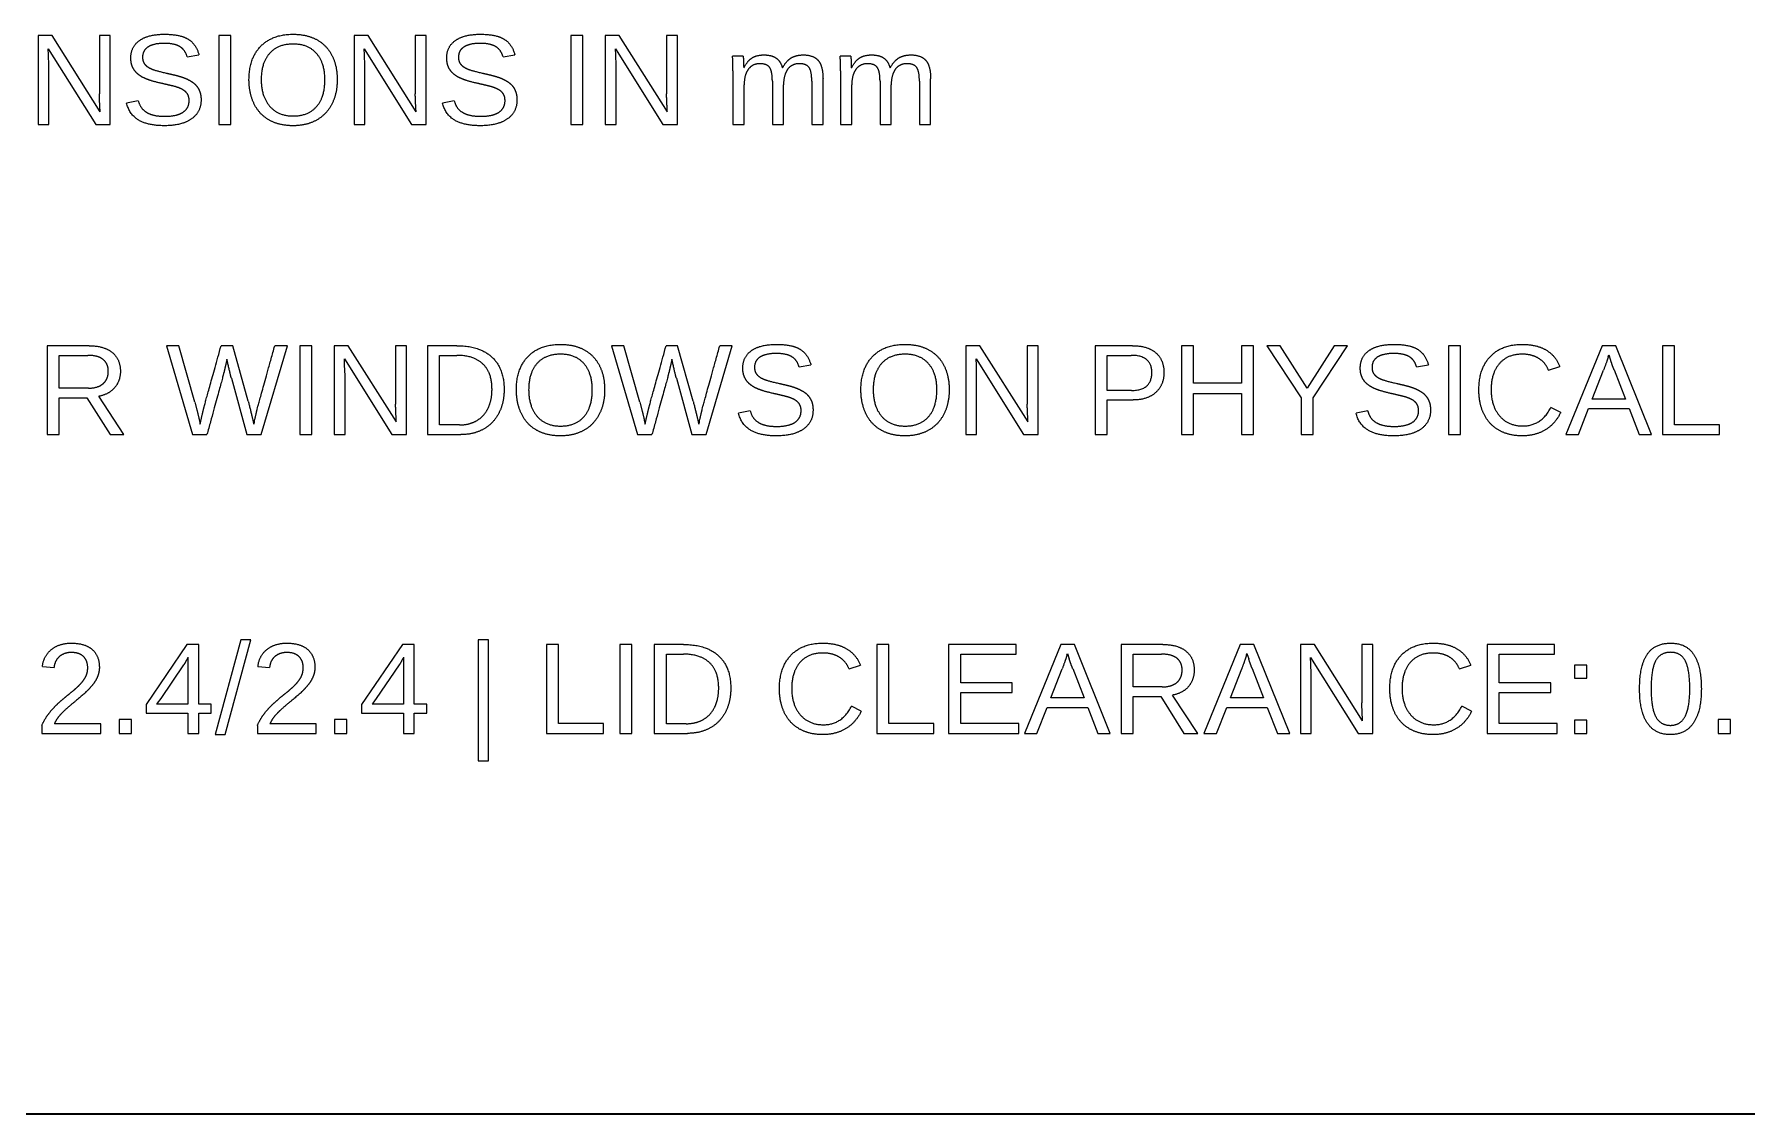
# Model space of a CAD drawing. Header units: millimetres. Extents: x 4 to 410, y 10 to 287.
# Drawn here: x 102.04 to 135.17, y 10 to 30.89 of the extents above; entities that cross this region are included whole.
import ezdxf

# ---------------------------------------------------------------- set-up
doc = ezdxf.new("R2010")
doc.units = ezdxf.units.MM
doc.layers.add('border', color=7, linetype='Continuous', lineweight=35)
doc.layers.add('dimensions', color=7, linetype='Continuous', lineweight=13)

msp = doc.modelspace()

# ---------------------------------------------------------------- linework, layer by layer
at = {"layer": 'border'}
msp.add_line((10, 10), (410, 10), dxfattribs=at)
at = {"layer": 'dimensions'}
for p, q in [((102.115, 30.859), (102.115, 29.139)), ((102.386, 30.859), (102.115, 30.859)), ((103.317, 29.385), (102.386, 30.859)), ((103.302, 30.859), (103.302, 29.731)), ((103.512, 30.859), (103.302, 30.859)), ((103.512, 29.139), (103.512, 30.859)), ((105.614, 30.859), (105.614, 29.139)), ((105.847, 30.859), (105.614, 30.859)), ((105.847, 29.139), (105.847, 30.859)), ((108.228, 30.859), (108.228, 29.139)), ((108.499, 30.859), (108.228, 30.859)), ((109.429, 29.385), (108.499, 30.859)), ((109.414, 30.859), (109.414, 29.731)), ((109.624, 30.859), (109.414, 30.859)), ((109.624, 29.139), (109.624, 30.859)), ((112.421, 30.859), (112.421, 29.139)), ((112.654, 30.859), (112.421, 30.859)), ((112.654, 29.139), (112.654, 30.859)), ((113.09, 30.859), (113.09, 29.139)), ((113.361, 30.859), (113.09, 30.859)), ((114.291, 29.385), (113.361, 30.859)), ((114.276, 30.859), (114.276, 29.731)), ((114.486, 30.859), (114.276, 30.859)), ((114.486, 29.139), (114.486, 30.859)), ((102.311, 30.604), (103.231, 29.139)), ((102.317, 30.486), (102.311, 30.604)), ((102.323, 30.282), (102.317, 30.486)), ((104.999, 30.449), (105.228, 30.49)), ((108.423, 30.604), (109.343, 29.139)), ((108.429, 30.486), (108.423, 30.604)), ((108.435, 30.282), (108.429, 30.486)), ((111.111, 30.449), (111.34, 30.49)), ((113.285, 30.604), (114.205, 29.139)), ((113.291, 30.486), (113.285, 30.604)), ((113.297, 30.282), (113.291, 30.486)), ((102.323, 29.139), (102.323, 30.282)), ((108.435, 29.139), (108.435, 30.282)), ((113.297, 29.139), (113.297, 30.282)), ((115.758, 30.46), (115.551, 30.46)), ((115.558, 30.178), (115.558, 29.139)), ((115.771, 30.234), (115.768, 30.234)), ((116.52, 30.234), (116.516, 30.234)), ((117.841, 30.46), (117.633, 30.46)), ((117.64, 30.178), (117.64, 29.139)), ((117.854, 30.234), (117.85, 30.234)), ((118.602, 30.234), (118.599, 30.234)), ((115.776, 29.139), (115.776, 29.905)), ((116.322, 29.977), (116.322, 29.139)), ((116.539, 29.139), (116.539, 29.905)), ((117.085, 29.977), (117.085, 29.139)), ((117.302, 29.139), (117.302, 30.02)), ((117.859, 29.139), (117.859, 29.905)), ((118.405, 29.977), (118.405, 29.139)), ((118.622, 29.139), (118.622, 29.905)), ((119.167, 29.977), (119.167, 29.139)), ((119.385, 29.139), (119.385, 30.02)), ((104.055, 29.597), (103.829, 29.552)), ((110.167, 29.597), (109.941, 29.552)), ((102.115, 29.139), (102.323, 29.139)), ((103.231, 29.139), (103.512, 29.139)), ((105.614, 29.139), (105.847, 29.139)), ((108.228, 29.139), (108.435, 29.139)), ((109.343, 29.139), (109.624, 29.139)), ((112.421, 29.139), (112.654, 29.139)), ((113.09, 29.139), (113.297, 29.139)), ((114.205, 29.139), (114.486, 29.139)), ((115.558, 29.139), (115.776, 29.139)), ((116.322, 29.139), (116.539, 29.139)), ((117.085, 29.139), (117.302, 29.139)), ((117.64, 29.139), (117.859, 29.139)), ((118.405, 29.139), (118.622, 29.139)), ((119.167, 29.139), (119.385, 29.139)), ((102.292, 24.859), (102.292, 23.139)), ((103.101, 24.859), (102.292, 24.859)), ((104.598, 24.859), (105.104, 23.139)), ((104.841, 24.859), (104.598, 24.859)), ((105.15, 23.767), (104.841, 24.859)), ((105.881, 24.859), (105.657, 24.859)), ((106.18, 23.789), (105.881, 24.859)), ((106.431, 23.139), (106.938, 24.859)), ((106.938, 24.859), (106.695, 24.859)), ((107.177, 24.859), (107.177, 23.139)), ((107.41, 24.859), (107.177, 24.859)), ((107.41, 23.139), (107.41, 24.859)), ((107.846, 24.859), (107.846, 23.139)), ((108.117, 24.859), (107.846, 24.859)), ((109.047, 23.385), (108.117, 24.859)), ((109.033, 24.859), (109.033, 23.731)), ((109.243, 24.859), (109.033, 24.859)), ((109.243, 23.139), (109.243, 24.859)), ((109.651, 24.859), (109.651, 23.139)), ((110.22, 24.859), (109.651, 24.859)), ((113.207, 24.859), (113.714, 23.139)), ((113.45, 24.859), (113.207, 24.859)), ((113.759, 23.767), (113.45, 24.859)), ((114.49, 24.859), (114.267, 24.859)), ((114.789, 23.789), (114.49, 24.859)), ((115.041, 23.139), (115.547, 24.859)), ((115.547, 24.859), (115.305, 24.859)), ((120.068, 24.859), (120.068, 23.139)), ((120.339, 24.859), (120.068, 24.859)), ((121.269, 23.385), (120.339, 24.859)), ((121.254, 24.859), (121.254, 23.731)), ((121.464, 24.859), (121.254, 24.859)), ((121.464, 23.139), (121.464, 24.859)), ((122.568, 24.859), (122.568, 23.139)), ((123.292, 24.859), (122.568, 24.859)), ((124.235, 24.859), (124.235, 23.139)), ((124.468, 24.859), (124.235, 24.859)), ((124.468, 24.132), (124.468, 24.859)), ((125.399, 24.859), (125.399, 24.132)), ((125.632, 24.859), (125.399, 24.859)), ((125.632, 23.139), (125.632, 24.859)), ((125.891, 24.859), (126.552, 23.852)), ((126.147, 24.859), (125.891, 24.859)), ((126.671, 24.04), (126.147, 24.859)), ((127.192, 24.859), (126.671, 24.04)), ((126.784, 23.852), (127.448, 24.859)), ((127.448, 24.859), (127.192, 24.859)), ((129.401, 24.859), (129.401, 23.139)), ((129.634, 24.859), (129.401, 24.859)), ((129.634, 23.139), (129.634, 24.859)), ((132.377, 24.859), (131.675, 23.139)), ((132.642, 24.859), (132.377, 24.859)), ((133.333, 23.139), (132.642, 24.859)), ((133.543, 24.859), (133.543, 23.139)), ((133.776, 24.859), (133.543, 24.859)), ((133.776, 23.33), (133.776, 24.859)), ((102.525, 24.673), (103.078, 24.673)), ((102.525, 24.038), (102.525, 24.673)), ((108.041, 24.604), (108.962, 23.139)), ((108.047, 24.486), (108.041, 24.604)), ((109.885, 24.673), (110.215, 24.673)), ((109.885, 23.326), (109.885, 24.673)), ((120.263, 24.604), (121.183, 23.139)), ((120.269, 24.486), (120.263, 24.604)), ((122.801, 24.673), (123.264, 24.673)), ((122.801, 23.994), (122.801, 24.673)), ((132.496, 24.649), (132.507, 24.684)), ((132.507, 24.684), (132.54, 24.582)), ((105.855, 24.232), (106.153, 23.139)), ((108.054, 24.282), (108.047, 24.486)), ((108.054, 23.139), (108.054, 24.282)), ((114.465, 24.232), (114.763, 23.139)), ((116.839, 24.449), (117.068, 24.49)), ((120.275, 24.282), (120.269, 24.486)), ((120.275, 23.139), (120.275, 24.282)), ((128.786, 24.449), (129.016, 24.49)), ((131.339, 24.386), (131.559, 24.459)), ((132.186, 23.824), (132.405, 24.389)), ((132.608, 24.392), (132.829, 23.824)), ((103.088, 24.038), (102.525, 24.038)), ((103.776, 23.139), (103.288, 23.88)), ((123.273, 23.994), (122.801, 23.994)), ((125.399, 24.132), (124.468, 24.132)), ((124.468, 23.937), (125.399, 23.937)), ((124.468, 23.139), (124.468, 23.937)), ((125.399, 23.937), (125.399, 23.139)), ((102.525, 23.854), (103.061, 23.854)), ((102.525, 23.139), (102.525, 23.854)), ((103.061, 23.854), (103.508, 23.139)), ((115.895, 23.597), (115.67, 23.552)), ((122.801, 23.81), (123.306, 23.81)), ((122.801, 23.139), (122.801, 23.81)), ((126.552, 23.852), (126.552, 23.139)), ((126.784, 23.139), (126.784, 23.852)), ((127.842, 23.597), (127.617, 23.552)), ((131.575, 23.569), (131.385, 23.664)), ((131.917, 23.139), (132.115, 23.642)), ((132.115, 23.642), (132.899, 23.642)), ((132.829, 23.824), (132.186, 23.824)), ((132.899, 23.642), (133.095, 23.139)), ((106.298, 23.387), (106.287, 23.344)), ((110.268, 23.326), (109.885, 23.326)), ((114.908, 23.387), (114.897, 23.344)), ((134.645, 23.33), (133.776, 23.33)), ((134.645, 23.139), (134.645, 23.33)), ((102.292, 23.139), (102.525, 23.139)), ((103.508, 23.139), (103.776, 23.139)), ((105.104, 23.139), (105.383, 23.139)), ((106.153, 23.139), (106.431, 23.139)), ((107.177, 23.139), (107.41, 23.139)), ((107.846, 23.139), (108.054, 23.139)), ((108.962, 23.139), (109.243, 23.139)), ((109.651, 23.139), (110.295, 23.139)), ((113.714, 23.139), (113.992, 23.139)), ((114.763, 23.139), (115.041, 23.139)), ((120.068, 23.139), (120.275, 23.139)), ((121.183, 23.139), (121.464, 23.139)), ((122.568, 23.139), (122.801, 23.139)), ((124.235, 23.139), (124.468, 23.139)), ((125.399, 23.139), (125.632, 23.139)), ((126.552, 23.139), (126.784, 23.139)), ((129.401, 23.139), (129.634, 23.139)), ((131.675, 23.139), (131.917, 23.139)), ((133.095, 23.139), (133.333, 23.139)), ((133.543, 23.139), (134.645, 23.139)), ((104.993, 19.079), (104.206, 17.919)), ((105.224, 19.079), (104.993, 19.079)), ((105.224, 17.922), (105.224, 19.079)), ((106.041, 19.171), (105.539, 17.335)), ((105.737, 17.335), (106.234, 19.171)), ((106.234, 19.171), (106.041, 19.171)), ((109.163, 19.079), (108.376, 17.919)), ((109.394, 19.079), (109.163, 19.079)), ((109.394, 17.922), (109.394, 19.079)), ((110.627, 19.171), (110.627, 16.829)), ((110.829, 19.171), (110.627, 19.171)), ((110.829, 16.829), (110.829, 19.171)), ((111.953, 19.079), (111.953, 17.359)), ((112.186, 19.079), (111.953, 19.079)), ((112.186, 17.55), (112.186, 19.079)), ((113.369, 19.079), (113.369, 17.359)), ((113.602, 19.079), (113.369, 19.079)), ((113.602, 17.359), (113.602, 19.079)), ((114.037, 19.079), (114.037, 17.359)), ((114.606, 19.079), (114.037, 19.079)), ((114.271, 18.892), (114.601, 18.892)), ((114.271, 17.546), (114.271, 18.892)), ((118.343, 19.079), (118.343, 17.359)), ((118.576, 19.079), (118.343, 19.079)), ((118.576, 17.55), (118.576, 19.079)), ((119.733, 19.079), (119.733, 17.359)), ((121.038, 19.079), (119.733, 19.079)), ((119.966, 18.889), (121.038, 18.889)), ((119.966, 18.337), (119.966, 18.889)), ((121.038, 18.889), (121.038, 19.079)), ((121.902, 19.079), (121.201, 17.359)), ((122.167, 19.079), (121.902, 19.079)), ((122.021, 18.869), (122.032, 18.903)), ((122.032, 18.903), (122.065, 18.802)), ((122.858, 17.359), (122.167, 19.079)), ((123.068, 19.079), (123.068, 17.359)), ((123.878, 19.079), (123.068, 19.079)), ((123.301, 18.892), (123.854, 18.892)), ((123.301, 18.258), (123.301, 18.892)), ((125.375, 19.079), (124.673, 17.359)), ((125.64, 19.079), (125.375, 19.079)), ((125.494, 18.869), (125.505, 18.903)), ((125.505, 18.903), (125.538, 18.802)), ((126.331, 17.359), (125.64, 19.079)), ((126.541, 19.079), (126.541, 17.359)), ((126.812, 19.079), (126.541, 19.079)), ((127.742, 17.604), (126.812, 19.079)), ((127.728, 19.079), (127.728, 17.951)), ((127.938, 19.079), (127.728, 19.079)), ((127.938, 17.359), (127.938, 19.079)), ((130.152, 19.079), (130.152, 17.359)), ((131.457, 19.079), (130.152, 19.079)), ((130.385, 18.889), (131.457, 18.889)), ((130.385, 18.337), (130.385, 18.889)), ((131.457, 18.889), (131.457, 19.079)), ((102.199, 18.654), (102.424, 18.634)), ((104.494, 18.037), (104.935, 18.686)), ((105.016, 18.831), (105.016, 17.922)), ((106.369, 18.654), (106.594, 18.634)), ((108.664, 18.037), (109.105, 18.686)), ((109.186, 18.831), (109.186, 17.922)), ((117.806, 18.605), (118.027, 18.679)), ((121.711, 18.044), (121.931, 18.609)), ((122.133, 18.612), (122.354, 18.044)), ((125.184, 18.044), (125.403, 18.609)), ((125.606, 18.612), (125.827, 18.044)), ((126.736, 18.824), (127.657, 17.359)), ((126.743, 18.706), (126.736, 18.824)), ((126.749, 18.502), (126.743, 18.706)), ((129.615, 18.605), (129.836, 18.679)), ((131.843, 18.68), (131.843, 18.427)), ((132.081, 18.68), (131.843, 18.68)), ((132.081, 18.427), (132.081, 18.68)), ((120.965, 18.337), (119.966, 18.337)), ((120.965, 18.149), (120.965, 18.337)), ((123.864, 18.258), (123.301, 18.258)), ((126.749, 17.359), (126.749, 18.502)), ((131.384, 18.337), (130.385, 18.337)), ((131.384, 18.149), (131.384, 18.337)), ((131.843, 18.427), (132.081, 18.427)), ((104.206, 17.919), (104.206, 17.749)), ((104.409, 17.922), (104.428, 17.946)), ((105.016, 17.922), (104.409, 17.922)), ((104.428, 17.946), (104.494, 18.037)), ((105.466, 17.922), (105.224, 17.922)), ((105.466, 17.749), (105.466, 17.922)), ((108.376, 17.919), (108.376, 17.749)), ((108.578, 17.922), (108.598, 17.946)), ((109.186, 17.922), (108.578, 17.922)), ((108.598, 17.946), (108.664, 18.037)), ((109.636, 17.922), (109.394, 17.922)), ((109.636, 17.749), (109.636, 17.922)), ((119.966, 18.149), (120.965, 18.149)), ((119.966, 17.55), (119.966, 18.149)), ((122.354, 18.044), (121.711, 18.044)), ((123.301, 18.073), (123.837, 18.073)), ((123.301, 17.359), (123.301, 18.073)), ((123.837, 18.073), (124.284, 17.359)), ((124.553, 17.359), (124.064, 18.1)), ((125.827, 18.044), (125.184, 18.044)), ((130.385, 18.149), (131.384, 18.149)), ((130.385, 17.55), (130.385, 18.149)), ((103.682, 17.626), (103.682, 17.359)), ((103.92, 17.626), (103.682, 17.626)), ((103.92, 17.359), (103.92, 17.626)), ((104.206, 17.749), (105.016, 17.749)), ((105.016, 17.749), (105.016, 17.359)), ((105.224, 17.749), (105.466, 17.749)), ((105.224, 17.359), (105.224, 17.749)), ((107.852, 17.626), (107.852, 17.359)), ((108.09, 17.626), (107.852, 17.626)), ((108.09, 17.359), (108.09, 17.626)), ((108.376, 17.749), (109.186, 17.749)), ((109.186, 17.749), (109.186, 17.359)), ((109.394, 17.749), (109.636, 17.749)), ((109.394, 17.359), (109.394, 17.749)), ((118.043, 17.789), (117.852, 17.884)), ((121.442, 17.359), (121.64, 17.862)), ((121.64, 17.862), (122.424, 17.862)), ((122.424, 17.862), (122.62, 17.359)), ((124.915, 17.359), (125.113, 17.862)), ((125.113, 17.862), (125.897, 17.862)), ((125.897, 17.862), (126.093, 17.359)), ((129.852, 17.789), (129.661, 17.884)), ((131.843, 17.612), (131.843, 17.359)), ((132.081, 17.612), (131.843, 17.612)), ((132.081, 17.359), (132.081, 17.612)), ((134.622, 17.626), (134.622, 17.359)), ((134.86, 17.626), (134.622, 17.626)), ((134.86, 17.359), (134.86, 17.626)), ((102.189, 17.514), (102.189, 17.359)), ((102.189, 17.359), (103.328, 17.359)), ((103.328, 17.546), (102.431, 17.546)), ((103.328, 17.359), (103.328, 17.546)), ((103.682, 17.359), (103.92, 17.359)), ((105.016, 17.359), (105.224, 17.359)), ((105.539, 17.335), (105.737, 17.335)), ((106.359, 17.514), (106.359, 17.359)), ((106.359, 17.359), (107.498, 17.359)), ((107.498, 17.546), (106.601, 17.546)), ((107.498, 17.359), (107.498, 17.546)), ((107.852, 17.359), (108.09, 17.359)), ((109.186, 17.359), (109.394, 17.359)), ((111.953, 17.359), (113.055, 17.359)), ((113.055, 17.55), (112.186, 17.55)), ((113.055, 17.359), (113.055, 17.55)), ((113.369, 17.359), (113.602, 17.359)), ((114.037, 17.359), (114.681, 17.359)), ((114.654, 17.546), (114.271, 17.546)), ((118.343, 17.359), (119.445, 17.359)), ((119.445, 17.55), (118.576, 17.55)), ((119.445, 17.359), (119.445, 17.55)), ((119.733, 17.359), (121.088, 17.359)), ((121.088, 17.55), (119.966, 17.55)), ((121.088, 17.359), (121.088, 17.55)), ((121.201, 17.359), (121.442, 17.359)), ((122.62, 17.359), (122.858, 17.359)), ((123.068, 17.359), (123.301, 17.359)), ((124.284, 17.359), (124.553, 17.359)), ((124.673, 17.359), (124.915, 17.359)), ((126.093, 17.359), (126.331, 17.359)), ((126.541, 17.359), (126.749, 17.359)), ((127.657, 17.359), (127.938, 17.359)), ((130.152, 17.359), (131.507, 17.359)), ((131.507, 17.55), (130.385, 17.55)), ((131.507, 17.359), (131.507, 17.55)), ((131.843, 17.359), (132.081, 17.359)), ((134.622, 17.359), (134.86, 17.359)), ((110.627, 16.829), (110.829, 16.829))]:
    msp.add_line(p, q, dxfattribs=at)
for points in [[(104.079, 30.765), (104.248, 30.885), (104.563, 30.885)], [(104.563, 30.885), (104.856, 30.885), (105.011, 30.795)], [(106.422, 30.652), (106.648, 30.885), (107.051, 30.885)], [(107.051, 30.885), (107.313, 30.885), (107.506, 30.781)], [(110.191, 30.765), (110.36, 30.885), (110.675, 30.885)], [(110.675, 30.885), (110.968, 30.885), (111.123, 30.795)], [(103.91, 30.425), (103.91, 30.646), (104.079, 30.765)], [(104.246, 30.641), (104.137, 30.573), (104.137, 30.437)], [(104.561, 30.709), (104.354, 30.709), (104.246, 30.641)], [(104.855, 30.648), (104.749, 30.709), (104.561, 30.709)], [(104.999, 30.449), (104.961, 30.586), (104.855, 30.648)], [(105.011, 30.795), (105.166, 30.706), (105.228, 30.49)], [(106.196, 30.007), (106.196, 30.42), (106.422, 30.652)], [(106.594, 30.514), (106.433, 30.333), (106.433, 30.007)], [(107.051, 30.695), (106.755, 30.695), (106.594, 30.514)], [(107.504, 30.511), (107.344, 30.695), (107.051, 30.695)], [(107.665, 30.007), (107.665, 30.328), (107.504, 30.511)], [(107.506, 30.781), (107.699, 30.676), (107.801, 30.477)], [(110.022, 30.425), (110.022, 30.646), (110.191, 30.765)], [(110.358, 30.641), (110.249, 30.573), (110.249, 30.437)], [(110.673, 30.709), (110.466, 30.709), (110.358, 30.641)], [(110.967, 30.648), (110.861, 30.709), (110.673, 30.709)], [(111.111, 30.449), (111.073, 30.586), (110.967, 30.648)], [(111.123, 30.795), (111.278, 30.706), (111.34, 30.49)], [(115.934, 30.43), (116.025, 30.485), (116.157, 30.485)], [(116.157, 30.485), (116.307, 30.485), (116.395, 30.425)], [(116.685, 30.426), (116.782, 30.485), (116.92, 30.485)], [(116.92, 30.485), (117.12, 30.485), (117.211, 30.376)], [(118.016, 30.43), (118.108, 30.485), (118.24, 30.485)], [(118.24, 30.485), (118.39, 30.485), (118.477, 30.425)], [(118.768, 30.426), (118.865, 30.485), (119.003, 30.485)], [(119.003, 30.485), (119.203, 30.485), (119.294, 30.376)], [(103.942, 30.254), (103.91, 30.328), (103.91, 30.425)], [(104.036, 30.124), (103.975, 30.179), (103.942, 30.254)], [(104.137, 30.437), (104.137, 30.358), (104.179, 30.306)], [(104.179, 30.306), (104.221, 30.254), (104.301, 30.218)], [(104.301, 30.218), (104.38, 30.182), (104.617, 30.129)], [(107.801, 30.477), (107.903, 30.278), (107.903, 30.007)], [(110.054, 30.254), (110.022, 30.328), (110.022, 30.425)], [(110.148, 30.124), (110.087, 30.179), (110.054, 30.254)], [(110.249, 30.437), (110.249, 30.358), (110.291, 30.306)], [(110.291, 30.306), (110.333, 30.254), (110.413, 30.218)], [(110.413, 30.218), (110.492, 30.182), (110.729, 30.129)], [(115.558, 30.178), (115.558, 30.409), (115.551, 30.46)], [(115.758, 30.46), (115.759, 30.454), (115.76, 30.427)], [(115.76, 30.427), (115.762, 30.4), (115.764, 30.366)], [(115.764, 30.366), (115.765, 30.331), (115.768, 30.234)], [(115.771, 30.234), (115.842, 30.375), (115.934, 30.43)], [(115.858, 30.208), (115.776, 30.1), (115.776, 29.905)], [(116.08, 30.315), (115.94, 30.315), (115.858, 30.208)], [(116.27, 30.242), (116.217, 30.315), (116.08, 30.315)], [(116.322, 29.977), (116.322, 30.168), (116.27, 30.242)], [(116.395, 30.425), (116.482, 30.365), (116.516, 30.234)], [(116.52, 30.234), (116.588, 30.367), (116.685, 30.426)], [(116.619, 30.208), (116.539, 30.101), (116.539, 29.905)], [(116.843, 30.315), (116.699, 30.315), (116.619, 30.208)], [(117.032, 30.242), (116.98, 30.315), (116.843, 30.315)], [(117.085, 29.977), (117.085, 30.168), (117.032, 30.242)], [(117.211, 30.376), (117.302, 30.267), (117.302, 30.02)], [(117.64, 30.178), (117.64, 30.409), (117.633, 30.46)], [(117.841, 30.46), (117.842, 30.454), (117.843, 30.427)], [(117.843, 30.427), (117.844, 30.4), (117.846, 30.366)], [(117.846, 30.366), (117.848, 30.331), (117.85, 30.234)], [(117.854, 30.234), (117.925, 30.375), (118.016, 30.43)], [(117.941, 30.208), (117.859, 30.1), (117.859, 29.905)], [(118.163, 30.315), (118.022, 30.315), (117.941, 30.208)], [(118.352, 30.242), (118.3, 30.315), (118.163, 30.315)], [(118.405, 29.977), (118.405, 30.168), (118.352, 30.242)], [(118.477, 30.425), (118.564, 30.365), (118.599, 30.234)], [(118.602, 30.234), (118.671, 30.367), (118.768, 30.426)], [(118.702, 30.208), (118.622, 30.101), (118.622, 29.905)], [(118.926, 30.315), (118.782, 30.315), (118.702, 30.208)], [(119.115, 30.242), (119.062, 30.315), (118.926, 30.315)], [(119.167, 29.977), (119.167, 30.168), (119.115, 30.242)], [(119.294, 30.376), (119.385, 30.267), (119.385, 30.02)], [(104.202, 30.023), (104.097, 30.068), (104.036, 30.124)], [(104.512, 29.933), (104.308, 29.978), (104.202, 30.023)], [(104.725, 29.883), (104.629, 29.906), (104.512, 29.933)], [(104.617, 30.129), (104.696, 30.111), (104.775, 30.092)], [(104.891, 29.825), (104.822, 29.86), (104.725, 29.883)], [(104.775, 30.092), (104.854, 30.073), (104.926, 30.047)], [(104.999, 29.739), (104.961, 29.791), (104.891, 29.825)], [(104.926, 30.047), (104.998, 30.021), (105.06, 29.985)], [(105.06, 29.985), (105.123, 29.95), (105.17, 29.899)], [(105.17, 29.899), (105.216, 29.847), (105.242, 29.778)], [(106.298, 29.533), (106.196, 29.736), (106.196, 30.007)], [(106.433, 30.007), (106.433, 29.684), (106.596, 29.494)], [(107.505, 29.488), (107.665, 29.672), (107.665, 30.007)], [(107.903, 30.007), (107.903, 29.738), (107.8, 29.535)], [(110.314, 30.023), (110.209, 30.068), (110.148, 30.124)], [(110.624, 29.933), (110.42, 29.978), (110.314, 30.023)], [(110.837, 29.883), (110.741, 29.906), (110.624, 29.933)], [(110.729, 30.129), (110.808, 30.111), (110.887, 30.092)], [(111.003, 29.825), (110.934, 29.86), (110.837, 29.883)], [(110.887, 30.092), (110.966, 30.073), (111.038, 30.047)], [(111.111, 29.739), (111.073, 29.791), (111.003, 29.825)], [(111.038, 30.047), (111.11, 30.021), (111.172, 29.985)], [(111.172, 29.985), (111.235, 29.95), (111.282, 29.899)], [(111.282, 29.899), (111.328, 29.847), (111.354, 29.778)], [(103.317, 29.385), (103.302, 29.624), (103.302, 29.731)], [(104.558, 29.115), (103.929, 29.115), (103.829, 29.552)], [(104.055, 29.597), (104.094, 29.442), (104.221, 29.37)], [(104.915, 29.374), (105.038, 29.452), (105.038, 29.602)], [(105.038, 29.602), (105.038, 29.686), (104.999, 29.739)], [(105.269, 29.614), (105.269, 29.376), (105.082, 29.246)], [(105.242, 29.778), (105.269, 29.708), (105.269, 29.614)], [(106.591, 29.222), (106.399, 29.33), (106.298, 29.533)], [(106.596, 29.494), (106.759, 29.304), (107.048, 29.304)], [(107.8, 29.535), (107.697, 29.332), (107.504, 29.224)], [(109.429, 29.385), (109.414, 29.624), (109.414, 29.731)], [(110.67, 29.115), (110.042, 29.115), (109.941, 29.552)], [(110.167, 29.597), (110.206, 29.442), (110.333, 29.37)], [(111.027, 29.374), (111.15, 29.452), (111.15, 29.602)], [(111.15, 29.602), (111.15, 29.686), (111.111, 29.739)], [(111.381, 29.614), (111.381, 29.376), (111.194, 29.246)], [(111.354, 29.778), (111.381, 29.708), (111.381, 29.614)], [(114.291, 29.385), (114.276, 29.624), (114.276, 29.731)], [(104.221, 29.37), (104.348, 29.297), (104.567, 29.297)], [(105.082, 29.246), (104.896, 29.115), (104.558, 29.115)], [(104.567, 29.297), (104.792, 29.297), (104.915, 29.374)], [(107.048, 29.115), (106.783, 29.115), (106.591, 29.222)], [(107.048, 29.304), (107.346, 29.304), (107.505, 29.488)], [(107.504, 29.224), (107.311, 29.115), (107.048, 29.115)], [(110.333, 29.37), (110.46, 29.297), (110.679, 29.297)], [(111.194, 29.246), (111.008, 29.115), (110.67, 29.115)], [(110.679, 29.297), (110.905, 29.297), (111.027, 29.374)], [(103.101, 24.859), (103.392, 24.859), (103.55, 24.729)], [(105.319, 23.637), (105.357, 23.796), (105.657, 24.859)], [(106.352, 23.616), (106.373, 23.705), (106.695, 24.859)], [(110.22, 24.859), (110.657, 24.859), (110.895, 24.64)], [(111.596, 24.652), (111.822, 24.885), (112.225, 24.885)], [(112.225, 24.885), (112.487, 24.885), (112.68, 24.781)], [(113.928, 23.637), (113.967, 23.796), (114.267, 24.859)], [(114.962, 23.616), (114.982, 23.705), (115.305, 24.859)], [(115.919, 24.765), (116.088, 24.885), (116.403, 24.885)], [(116.403, 24.885), (116.696, 24.885), (116.851, 24.795)], [(118.262, 24.652), (118.488, 24.885), (118.891, 24.885)], [(118.891, 24.885), (119.153, 24.885), (119.346, 24.781)], [(123.292, 24.859), (123.581, 24.859), (123.74, 24.724)], [(127.866, 24.765), (128.035, 24.885), (128.35, 24.885)], [(128.35, 24.885), (128.643, 24.885), (128.798, 24.795)], [(130.214, 24.652), (130.436, 24.885), (130.829, 24.885)], [(130.829, 24.885), (131.104, 24.885), (131.288, 24.778)], [(103.372, 24.594), (103.27, 24.673), (103.078, 24.673)], [(103.474, 24.365), (103.474, 24.515), (103.372, 24.594)], [(103.55, 24.729), (103.708, 24.599), (103.708, 24.367)], [(105.77, 24.599), (105.738, 24.458), (105.716, 24.363)], [(105.855, 24.232), (105.826, 24.334), (105.77, 24.599)], [(110.723, 24.505), (110.547, 24.673), (110.215, 24.673)], [(110.895, 24.64), (111.132, 24.421), (111.132, 24.017)], [(111.37, 24.007), (111.37, 24.42), (111.596, 24.652)], [(112.225, 24.695), (111.929, 24.695), (111.768, 24.514)], [(112.678, 24.511), (112.518, 24.695), (112.225, 24.695)], [(112.68, 24.781), (112.873, 24.676), (112.975, 24.477)], [(114.379, 24.599), (114.348, 24.458), (114.326, 24.363)], [(114.465, 24.232), (114.435, 24.334), (114.379, 24.599)], [(115.75, 24.425), (115.75, 24.646), (115.919, 24.765)], [(116.086, 24.641), (115.977, 24.573), (115.977, 24.437)], [(116.401, 24.709), (116.194, 24.709), (116.086, 24.641)], [(116.695, 24.648), (116.589, 24.709), (116.401, 24.709)], [(116.839, 24.449), (116.801, 24.586), (116.695, 24.648)], [(116.851, 24.795), (117.006, 24.706), (117.068, 24.49)], [(118.036, 24.007), (118.036, 24.42), (118.262, 24.652)], [(118.891, 24.695), (118.596, 24.695), (118.434, 24.514)], [(119.344, 24.511), (119.184, 24.695), (118.891, 24.695)], [(119.346, 24.781), (119.539, 24.676), (119.641, 24.477)], [(123.664, 24.339), (123.664, 24.673), (123.264, 24.673)], [(123.74, 24.724), (123.898, 24.588), (123.898, 24.342)], [(127.697, 24.425), (127.697, 24.646), (127.866, 24.765)], [(128.033, 24.641), (127.924, 24.573), (127.924, 24.437)], [(128.348, 24.709), (128.141, 24.709), (128.033, 24.641)], [(128.642, 24.648), (128.536, 24.709), (128.348, 24.709)], [(128.786, 24.449), (128.748, 24.586), (128.642, 24.648)], [(128.798, 24.795), (128.953, 24.706), (129.016, 24.49)], [(129.992, 24.007), (129.992, 24.419), (130.214, 24.652)], [(130.832, 24.695), (130.546, 24.695), (130.388, 24.511)], [(131.146, 24.615), (131.014, 24.695), (130.832, 24.695)], [(131.339, 24.386), (131.279, 24.536), (131.146, 24.615)], [(131.288, 24.778), (131.473, 24.67), (131.559, 24.459)], [(132.496, 24.649), (132.465, 24.548), (132.405, 24.389)], [(132.608, 24.392), (132.574, 24.476), (132.54, 24.582)], [(103.373, 24.124), (103.474, 24.21), (103.474, 24.365)], [(103.708, 24.367), (103.708, 24.176), (103.596, 24.045)], [(105.716, 24.363), (105.694, 24.267), (105.383, 23.139)], [(110.898, 24.017), (110.898, 24.337), (110.723, 24.505)], [(111.768, 24.514), (111.607, 24.333), (111.607, 24.007)], [(112.839, 24.007), (112.839, 24.328), (112.678, 24.511)], [(112.975, 24.477), (113.077, 24.278), (113.077, 24.007)], [(114.326, 24.363), (114.304, 24.267), (113.992, 23.139)], [(115.782, 24.254), (115.75, 24.328), (115.75, 24.425)], [(115.876, 24.124), (115.815, 24.179), (115.782, 24.254)], [(115.977, 24.437), (115.977, 24.358), (116.019, 24.306)], [(116.019, 24.306), (116.061, 24.254), (116.141, 24.218)], [(116.141, 24.218), (116.22, 24.182), (116.457, 24.129)], [(118.434, 24.514), (118.273, 24.333), (118.273, 24.007)], [(119.505, 24.007), (119.505, 24.328), (119.344, 24.511)], [(119.641, 24.477), (119.743, 24.278), (119.743, 24.007)], [(123.273, 23.994), (123.664, 23.994), (123.664, 24.339)], [(123.898, 24.342), (123.898, 24.098), (123.739, 23.954)], [(127.729, 24.254), (127.697, 24.328), (127.697, 24.425)], [(127.823, 24.124), (127.762, 24.179), (127.729, 24.254)], [(127.924, 24.437), (127.924, 24.358), (127.966, 24.306)], [(127.966, 24.306), (128.008, 24.254), (128.088, 24.218)], [(128.088, 24.218), (128.167, 24.182), (128.404, 24.129)], [(130.388, 24.511), (130.229, 24.327), (130.229, 24.007)], [(103.088, 24.038), (103.272, 24.038), (103.373, 24.124)], [(103.596, 24.045), (103.484, 23.915), (103.288, 23.88)], [(110.821, 23.648), (110.898, 23.805), (110.898, 24.017)], [(111.132, 24.017), (111.132, 23.751), (111.028, 23.551)], [(111.472, 23.533), (111.37, 23.736), (111.37, 24.007)], [(111.607, 24.007), (111.607, 23.684), (111.77, 23.494)], [(112.679, 23.488), (112.839, 23.672), (112.839, 24.007)], [(113.077, 24.007), (113.077, 23.738), (112.974, 23.535)], [(116.042, 24.023), (115.937, 24.068), (115.876, 24.124)], [(116.352, 23.933), (116.148, 23.978), (116.042, 24.023)], [(116.566, 23.883), (116.469, 23.906), (116.352, 23.933)], [(116.457, 24.129), (116.536, 24.111), (116.615, 24.092)], [(116.732, 23.825), (116.662, 23.86), (116.566, 23.883)], [(116.615, 24.092), (116.694, 24.073), (116.766, 24.047)], [(116.766, 24.047), (116.838, 24.021), (116.901, 23.985)], [(116.901, 23.985), (116.964, 23.95), (117.01, 23.899)], [(117.01, 23.899), (117.056, 23.847), (117.083, 23.778)], [(118.138, 23.533), (118.036, 23.736), (118.036, 24.007)], [(118.273, 24.007), (118.273, 23.684), (118.436, 23.494)], [(119.346, 23.488), (119.505, 23.672), (119.505, 24.007)], [(119.743, 24.007), (119.743, 23.738), (119.64, 23.535)], [(123.739, 23.954), (123.58, 23.81), (123.306, 23.81)], [(127.99, 24.023), (127.884, 24.068), (127.823, 24.124)], [(128.299, 23.933), (128.095, 23.978), (127.99, 24.023)], [(128.513, 23.883), (128.416, 23.906), (128.299, 23.933)], [(128.404, 24.129), (128.483, 24.111), (128.562, 24.092)], [(128.679, 23.825), (128.609, 23.86), (128.513, 23.883)], [(128.562, 24.092), (128.641, 24.073), (128.713, 24.047)], [(128.713, 24.047), (128.785, 24.021), (128.848, 23.985)], [(128.848, 23.985), (128.911, 23.95), (128.957, 23.899)], [(128.957, 23.899), (129.003, 23.847), (129.03, 23.778)], [(130.092, 23.532), (129.992, 23.733), (129.992, 24.007)], [(130.229, 24.007), (130.229, 23.691), (130.394, 23.499)], [(105.15, 23.767), (105.204, 23.562), (105.251, 23.344)], [(105.251, 23.344), (105.28, 23.479), (105.319, 23.637)], [(106.18, 23.789), (106.248, 23.526), (106.287, 23.344)], [(106.298, 23.387), (106.331, 23.528), (106.352, 23.616)], [(109.047, 23.385), (109.033, 23.624), (109.033, 23.731)], [(110.601, 23.409), (110.744, 23.492), (110.821, 23.648)], [(111.028, 23.551), (110.925, 23.352), (110.734, 23.246)], [(111.765, 23.222), (111.573, 23.33), (111.472, 23.533)], [(112.974, 23.535), (112.87, 23.332), (112.678, 23.224)], [(113.759, 23.767), (113.814, 23.562), (113.86, 23.344)], [(113.86, 23.344), (113.89, 23.479), (113.928, 23.637)], [(114.789, 23.789), (114.858, 23.526), (114.897, 23.344)], [(114.908, 23.387), (114.941, 23.528), (114.962, 23.616)], [(116.398, 23.115), (115.77, 23.115), (115.67, 23.552)], [(115.895, 23.597), (115.934, 23.442), (116.061, 23.37)], [(116.84, 23.739), (116.801, 23.791), (116.732, 23.825)], [(116.755, 23.374), (116.878, 23.452), (116.878, 23.602)], [(116.878, 23.602), (116.878, 23.686), (116.84, 23.739)], [(117.109, 23.614), (117.109, 23.376), (116.923, 23.246)], [(117.083, 23.778), (117.109, 23.708), (117.109, 23.614)], [(118.431, 23.222), (118.239, 23.33), (118.138, 23.533)], [(119.64, 23.535), (119.537, 23.332), (119.344, 23.224)], [(121.269, 23.385), (121.254, 23.624), (121.254, 23.731)], [(128.345, 23.115), (127.717, 23.115), (127.617, 23.552)], [(127.842, 23.597), (127.881, 23.442), (128.008, 23.37)], [(128.787, 23.739), (128.748, 23.791), (128.679, 23.825)], [(128.702, 23.374), (128.825, 23.452), (128.825, 23.602)], [(128.825, 23.602), (128.825, 23.686), (128.787, 23.739)], [(129.056, 23.614), (129.056, 23.376), (128.87, 23.246)], [(129.03, 23.778), (129.056, 23.708), (129.056, 23.614)], [(130.381, 23.223), (130.191, 23.331), (130.092, 23.532)], [(130.842, 23.307), (131.203, 23.307), (131.385, 23.664)], [(131.575, 23.569), (131.469, 23.347), (131.277, 23.231)], [(110.268, 23.326), (110.457, 23.326), (110.601, 23.409)], [(110.734, 23.246), (110.544, 23.139), (110.295, 23.139)], [(112.222, 23.115), (111.957, 23.115), (111.765, 23.222)], [(111.77, 23.494), (111.933, 23.304), (112.222, 23.304)], [(112.222, 23.304), (112.52, 23.304), (112.679, 23.488)], [(112.678, 23.224), (112.485, 23.115), (112.222, 23.115)], [(116.061, 23.37), (116.188, 23.297), (116.407, 23.297)], [(116.923, 23.246), (116.736, 23.115), (116.398, 23.115)], [(116.407, 23.297), (116.633, 23.297), (116.755, 23.374)], [(118.889, 23.115), (118.624, 23.115), (118.431, 23.222)], [(118.436, 23.494), (118.599, 23.304), (118.889, 23.304)], [(118.889, 23.304), (119.186, 23.304), (119.346, 23.488)], [(119.344, 23.224), (119.151, 23.115), (118.889, 23.115)], [(128.008, 23.37), (128.135, 23.297), (128.354, 23.297)], [(128.87, 23.246), (128.683, 23.115), (128.345, 23.115)], [(128.354, 23.297), (128.58, 23.297), (128.702, 23.374)], [(130.831, 23.115), (130.571, 23.115), (130.381, 23.223)], [(130.394, 23.499), (130.56, 23.307), (130.842, 23.307)], [(131.277, 23.231), (131.085, 23.115), (130.831, 23.115)], [(102.199, 18.654), (102.224, 18.861), (102.374, 18.983)], [(102.374, 18.983), (102.525, 19.105), (102.762, 19.105)], [(102.762, 18.924), (102.621, 18.924), (102.531, 18.848)], [(102.762, 19.105), (103.022, 19.105), (103.162, 18.982)], [(102.993, 18.846), (102.91, 18.924), (102.762, 18.924)], [(103.162, 18.982), (103.301, 18.859), (103.301, 18.634)], [(106.369, 18.654), (106.393, 18.861), (106.544, 18.983)], [(106.544, 18.983), (106.695, 19.105), (106.932, 19.105)], [(106.932, 18.924), (106.791, 18.924), (106.7, 18.848)], [(106.932, 19.105), (107.192, 19.105), (107.332, 18.982)], [(107.162, 18.846), (107.079, 18.924), (106.932, 18.924)], [(107.332, 18.982), (107.471, 18.859), (107.471, 18.634)], [(115.109, 18.724), (114.933, 18.892), (114.601, 18.892)], [(114.606, 19.079), (115.043, 19.079), (115.281, 18.86)], [(116.682, 18.872), (116.904, 19.105), (117.297, 19.105)], [(117.299, 18.914), (117.014, 18.914), (116.855, 18.731)], [(117.297, 19.105), (117.571, 19.105), (117.756, 18.997)], [(117.614, 18.835), (117.481, 18.914), (117.299, 18.914)], [(117.756, 18.997), (117.94, 18.89), (118.027, 18.679)], [(124.148, 18.814), (124.046, 18.892), (123.854, 18.892)], [(123.878, 19.079), (124.168, 19.079), (124.326, 18.949)], [(124.326, 18.949), (124.484, 18.819), (124.484, 18.587)], [(128.491, 18.872), (128.713, 19.105), (129.106, 19.105)], [(129.108, 18.914), (128.823, 18.914), (128.664, 18.731)], [(129.106, 19.105), (129.38, 19.105), (129.565, 18.997)], [(129.423, 18.835), (129.29, 18.914), (129.108, 18.914)], [(129.565, 18.997), (129.749, 18.89), (129.836, 18.679)], [(133.246, 18.884), (133.391, 19.105), (133.703, 19.105)], [(133.703, 18.927), (133.5, 18.927), (133.412, 18.762)], [(133.703, 19.105), (134.007, 19.105), (134.152, 18.881)], [(133.987, 18.759), (133.901, 18.927), (133.703, 18.927)], [(102.531, 18.848), (102.44, 18.771), (102.424, 18.634)], [(103.076, 18.626), (103.076, 18.768), (102.993, 18.846)], [(103.027, 18.438), (103.076, 18.521), (103.076, 18.626)], [(103.301, 18.634), (103.301, 18.533), (103.256, 18.435)], [(104.982, 18.767), (104.951, 18.709), (104.935, 18.686)], [(105.016, 18.831), (105.014, 18.824), (104.982, 18.767)], [(106.7, 18.848), (106.609, 18.771), (106.594, 18.634)], [(107.245, 18.626), (107.245, 18.768), (107.162, 18.846)], [(107.197, 18.438), (107.245, 18.521), (107.245, 18.626)], [(107.471, 18.634), (107.471, 18.533), (107.426, 18.435)], [(109.152, 18.767), (109.12, 18.709), (109.105, 18.686)], [(109.186, 18.831), (109.184, 18.824), (109.152, 18.767)], [(115.284, 18.237), (115.284, 18.557), (115.109, 18.724)], [(115.281, 18.86), (115.518, 18.641), (115.518, 18.237)], [(116.459, 18.227), (116.459, 18.638), (116.682, 18.872)], [(116.855, 18.731), (116.696, 18.547), (116.696, 18.227)], [(117.806, 18.605), (117.746, 18.756), (117.614, 18.835)], [(122.021, 18.869), (121.99, 18.768), (121.931, 18.609)], [(122.133, 18.612), (122.099, 18.696), (122.065, 18.802)], [(124.25, 18.585), (124.25, 18.735), (124.148, 18.814)], [(124.149, 18.344), (124.25, 18.43), (124.25, 18.585)], [(124.484, 18.587), (124.484, 18.396), (124.373, 18.265)], [(125.494, 18.869), (125.463, 18.768), (125.403, 18.609)], [(125.606, 18.612), (125.572, 18.696), (125.538, 18.802)], [(128.268, 18.227), (128.268, 18.638), (128.491, 18.872)], [(128.664, 18.731), (128.505, 18.547), (128.505, 18.227)], [(129.615, 18.605), (129.555, 18.756), (129.423, 18.835)], [(133.101, 18.22), (133.101, 18.663), (133.246, 18.884)], [(133.412, 18.762), (133.323, 18.597), (133.323, 18.22)], [(134.073, 18.22), (134.073, 18.592), (133.987, 18.759)], [(134.152, 18.881), (134.296, 18.658), (134.296, 18.22)], [(102.726, 18.128), (102.823, 18.204), (102.901, 18.28)], [(103.12, 18.237), (103.029, 18.138), (102.774, 17.93)], [(102.901, 18.28), (102.979, 18.355), (103.027, 18.438)], [(103.256, 18.435), (103.21, 18.336), (103.12, 18.237)], [(106.896, 18.128), (106.993, 18.204), (107.071, 18.28)], [(107.289, 18.237), (107.199, 18.138), (106.944, 17.93)], [(107.071, 18.28), (107.149, 18.355), (107.197, 18.438)], [(107.426, 18.435), (107.38, 18.336), (107.289, 18.237)], [(115.207, 17.868), (115.284, 18.024), (115.284, 18.237)], [(115.518, 18.237), (115.518, 17.971), (115.414, 17.771)], [(116.559, 17.752), (116.459, 17.952), (116.459, 18.227)], [(116.696, 18.227), (116.696, 17.911), (116.862, 17.719)], [(123.864, 18.258), (124.048, 18.258), (124.149, 18.344)], [(124.373, 18.265), (124.261, 18.134), (124.064, 18.1)], [(128.368, 17.752), (128.268, 17.952), (128.268, 18.227)], [(128.505, 18.227), (128.505, 17.911), (128.671, 17.719)], [(102.341, 17.766), (102.431, 17.875), (102.53, 17.964)], [(102.53, 17.964), (102.629, 18.052), (102.726, 18.128)], [(102.774, 17.93), (102.634, 17.816), (102.551, 17.724)], [(106.511, 17.766), (106.601, 17.875), (106.7, 17.964)], [(106.7, 17.964), (106.799, 18.052), (106.896, 18.128)], [(106.944, 17.93), (106.804, 17.816), (106.721, 17.724)], [(127.742, 17.604), (127.728, 17.844), (127.728, 17.951)], [(133.25, 17.561), (133.101, 17.786), (133.101, 18.22)], [(133.323, 18.22), (133.323, 17.854), (133.413, 17.684)], [(133.983, 17.688), (134.073, 17.861), (134.073, 18.22)], [(134.296, 18.22), (134.296, 17.789), (134.144, 17.562)], [(102.189, 17.514), (102.252, 17.657), (102.341, 17.766)], [(102.551, 17.724), (102.468, 17.631), (102.431, 17.546)], [(106.359, 17.514), (106.422, 17.657), (106.511, 17.766)], [(106.721, 17.724), (106.638, 17.631), (106.601, 17.546)], [(114.654, 17.546), (114.843, 17.546), (114.987, 17.629)], [(114.987, 17.629), (115.13, 17.712), (115.207, 17.868)], [(115.414, 17.771), (115.311, 17.572), (115.12, 17.465)], [(116.848, 17.443), (116.658, 17.551), (116.559, 17.752)], [(116.862, 17.719), (117.027, 17.526), (117.309, 17.526)], [(117.309, 17.526), (117.67, 17.526), (117.852, 17.884)], [(118.043, 17.789), (117.936, 17.567), (117.744, 17.451)], [(128.657, 17.443), (128.467, 17.551), (128.368, 17.752)], [(128.671, 17.719), (128.836, 17.526), (129.118, 17.526)], [(129.118, 17.526), (129.479, 17.526), (129.661, 17.884)], [(129.852, 17.789), (129.745, 17.567), (129.553, 17.451)], [(133.413, 17.684), (133.503, 17.514), (133.698, 17.514)], [(134.144, 17.562), (133.992, 17.335), (133.696, 17.335)], [(133.698, 17.514), (133.892, 17.514), (133.983, 17.688)], [(115.12, 17.465), (114.93, 17.359), (114.681, 17.359)], [(117.298, 17.335), (117.038, 17.335), (116.848, 17.443)], [(117.744, 17.451), (117.552, 17.335), (117.298, 17.335)], [(129.107, 17.335), (128.847, 17.335), (128.657, 17.443)], [(129.553, 17.451), (129.361, 17.335), (129.107, 17.335)], [(133.696, 17.335), (133.399, 17.335), (133.25, 17.561)]]:
    msp.add_open_spline(points, degree=2, dxfattribs=at)

doc.saveas('drawing.dxf')
